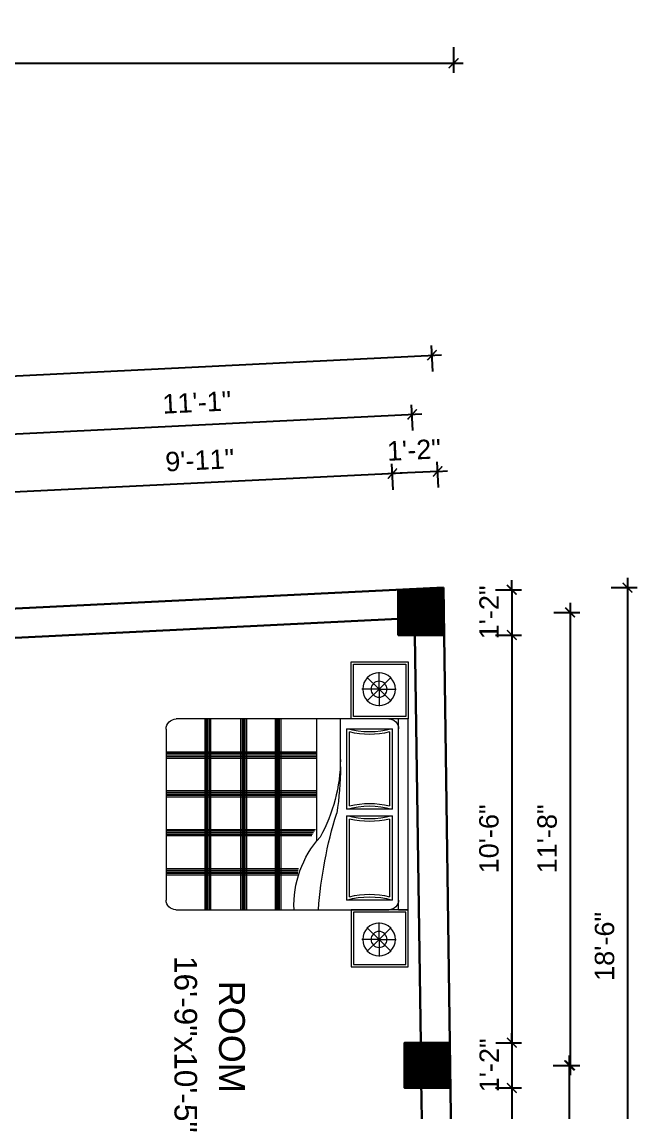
# Model space of a CAD drawing. Header units: inches. Extents: x -4737 to 13205, y 2479 to 13285.
# Drawn here: x -1839.6 to -1649.2, y 10833.3 to 11170.8 of the extents above; entities that cross this region are included whole.
import ezdxf

# ---------------------------------------------------------------- set-up
doc = ezdxf.new("R2010")
doc.units = ezdxf.units.IN
doc.header["$MEASUREMENT"] = 0
for name, color, linetype, lineweight in [('A-FURN', 9, 'Continuous', 5), ('hatch-.09', 8, 'Continuous', 9), ('Label', 7, 'Continuous', 13), ('ns_DIMS', 1, 'Continuous', 0), ('Text', 7, 'Continuous', 13), ('WALL', 12, 'Continuous', 30)]:
    doc.layers.add(name, color=color, linetype=linetype, lineweight=lineweight)
doc.layers.add('furniture', color=253, linetype='Continuous')
doc.styles.add('arial 1000', font='arial.ttf')
doc.styles.add('dim', font='arial.ttf', dxfattribs={"height": 7})
doc.styles.get("Standard").update_dxf_attribs({"font": 'arial.ttf'})
doc.dimstyles.new("1-8'", dxfattribs={"dimtxt": 6, "dimasz": 3, "dimexe": 3, "dimexo": 6, "dimgap": 4, "dimtad": 1, "dimdec": 0, "dimzin": 0, "dimdsep": 46, "dimlunit": 4, "dimtxsty": 'arial 1000', "dimblk": 'ARCHTICK', "dimcen": 8, "dimdle": 3, "dimclrt": 7, "dimazin": 0, "dimtfac": 1, "dimtdec": 0, "dimtix": 1, "dimtmove": 2, "dimatfit": 3, "dimfxl": 5, "dimfxlon": 1, "dimarcsym": 0})

# ---------------------------------------------------------------- blocks, each defined once
blk = doc.blocks.new('A$C3AED30AC')
at = {"layer": 'A-FURN', "color": 147, "linetype": 'ByBlock'}
for p, q in [((0, 1532.2), (0, 1982.2)), ((0, 1982.2), (450, 1982.2)), ((450, 1982.2), (1949.6, 1982.2)), ((450, 1982.2), (450, 1532.2)), ((450, 1906), (450, 1982.2)), ((1949.6, 1982.2), (1949.6, 1532.2)), ((2399.6, 1982.2), (1949.6, 1982.2)), ((2399.6, 1532.2), (2399.6, 1982.2)), ((450, 1906), (1949.6, 1906)), ((450, 155.2), (450, 1829.8)), ((1949.6, 1829.8), (1949.6, 159)), ((450, 1532.2), (0, 1532.2)), ((1949.6, 1532.2), (2399.6, 1532.2)), ((1869.6, 79), (526.2, 79))]:
    blk.add_line(p, q, dxfattribs=at)
at = {"layer": 'A-FURN', "color": 8}
for p, q in [((20, 1552.2), (20, 1962.2)), ((20, 1962.2), (430, 1962.2)), ((430, 1962.2), (430, 1552.2)), ((1969.6, 1962.2), (1969.6, 1552.2)), ((2379.6, 1962.2), (1969.6, 1962.2)), ((2379.6, 1552.2), (2379.6, 1962.2)), ((430, 1552.2), (20, 1552.2)), ((1969.6, 1552.2), (2379.6, 1552.2))]:
    blk.add_line(p, q, dxfattribs=at)
at = {"layer": 'A-FURN', "color": 5, "linetype": 'ByBlock'}
for p, q in [((216, 1752.2), (216, 1886.6)), ((2183.6, 1752.2), (2183.6, 1886.6)), ((216, 1752.2), (121, 1847.2)), ((216, 1752.2), (311.1, 1847.2)), ((526.2, 1855.2), (526.2, 1499.6)), ((1189.3, 1855.2), (526.2, 1855.2)), ((1189.3, 1499.6), (1189.3, 1855.2)), ((1873.4, 1855.2), (1240.1, 1855.2)), ((1240.1, 1855.2), (1240.1, 1499.6)), ((1873.4, 1499.6), (1873.4, 1855.2)), ((2183.6, 1752.2), (2088.5, 1847.2)), ((2183.6, 1752.2), (2278.6, 1847.2)), ((216, 1752.2), (81.7, 1752.2)), ((216, 1752.2), (121, 1657.2)), ((216, 1752.2), (216, 1752.2)), ((216, 1752.2), (216, 1752.2)), ((216, 1752.2), (216, 1752.2)), ((216, 1752.2), (350.4, 1752.2)), ((216, 1752.2), (216, 1617.8)), ((216, 1752.2), (311.1, 1657.2)), ((2183.6, 1752.2), (2049.2, 1752.2)), ((2183.6, 1752.2), (2088.5, 1657.2)), ((2183.6, 1752.2), (2317.9, 1752.2)), ((2183.6, 1752.2), (2183.6, 1752.2)), ((2183.6, 1752.2), (2183.6, 1752.2)), ((2183.6, 1752.2), (2183.6, 1752.2)), ((2183.6, 1752.2), (2278.6, 1657.2)), ((2183.6, 1752.2), (2183.6, 1617.8)), ((526.2, 1499.6), (1189.3, 1499.6)), ((1240.1, 1499.6), (1873.4, 1499.6)), ((1573.7, 1448.8), (1949.6, 1448.8)), ((996, 1263.6), (1949.6, 1263.6))]:
    blk.add_line(p, q, dxfattribs=at)
at = {"layer": 'A-FURN', "color": 9}
for p, q in [((1163.2, 1835.2), (552.3, 1835.2)), ((1847.3, 1835.2), (1266.2, 1835.2)), ((552.3, 1519.6), (1163.2, 1519.6)), ((1266.2, 1519.6), (1847.3, 1519.6))]:
    blk.add_line(p, q, dxfattribs=at)
at = {"layer": 'A-FURN', "color": 8, "linetype": 'Continuous'}
for p, q in [((1029.9, 1223.1), (1029.9, 79)), ((1041.9, 1230), (1041.9, 79)), ((1053.9, 1237.2), (1053.9, 79)), ((1067, 1245.2), (1067, 79)), ((1079, 1252.8), (1079, 79)), ((1335, 1263.6), (1335, 79)), ((1347, 1263.6), (1347, 79)), ((1359, 1263.6), (1359, 79)), ((1372.1, 1263.6), (1372.1, 79)), ((1384.1, 1263.6), (1384.1, 79)), ((1639.9, 1263.6), (1639.9, 79)), ((1651.9, 1263.6), (1651.9, 79)), ((1663.9, 1263.6), (1663.9, 79)), ((1676.9, 1263.6), (1676.9, 79)), ((1688.9, 1263.6), (1688.9, 79)), ((722, 1114.6), (722, 79)), ((734, 1114.6), (734, 79)), ((746, 1114.6), (746, 79)), ((759.1, 1117.1), (759.1, 79)), ((771.1, 1120.2), (771.1, 79)), ((450, 983.2), (1949.6, 983.2)), ((450, 971.2), (1949.6, 971.2)), ((450, 959.2), (1949.6, 959.2)), ((450, 949.8), (1949.6, 949.8)), ((450, 937.8), (1949.6, 937.8)), ((450, 713), (1949.6, 713)), ((450, 701), (1949.6, 701)), ((450, 689), (1949.6, 689)), ((450, 679.6), (1949.6, 679.6)), ((450, 667.6), (1949.6, 667.6)), ((450, 431.1), (1949.6, 431.1)), ((450, 419.1), (1949.6, 419.1)), ((450, 407.1), (1949.6, 407.1)), ((450, 397.7), (1949.6, 397.7)), ((450, 385.7), (1949.6, 385.7))]:
    blk.add_line(p, q, dxfattribs=at)
at = {"layer": 'A-FURN', "color": 5, "linetype": 'ByBlock'}
for centre, radius in [((216, 1752.2), 128.5), ((216, 1752.2), 62.8), ((2183.6, 1752.2), 128.5), ((2183.6, 1752.2), 62.8)]:
    blk.add_circle(centre, radius, dxfattribs=at)
at = {"layer": 'A-FURN', "color": 147, "linetype": 'ByBlock'}
for centre, radius, start, end in [((526.2, 1829.8), 76.2, 90, 180), ((1873.4, 1829.8), 76.2, 0, 90), ((526.2, 155.2), 76.2, 180, 270), ((1869.6, 159), 80, 270, 0)]:
    blk.add_arc(centre, radius, start, end, dxfattribs=at)
at = {"layer": 'A-FURN', "color": 5, "linetype": 'ByBlock'}
for centre, radius, start, end in [((-83.4, 1677.4), 635, 343.7398, 16.2602), ((1798.9, 1677.4), 635, 163.73979, 196.26021), ((630.5, 1677.4), 635, 343.7398, 16.2602), ((2483, 1677.4), 635, 163.73979, 196.26021), ((193.9, 4688.5), 3422.4, 274.28895, 287.24996), ((1638.5, 177.4), 1271.4, 90.35642, 119.03891), ((1572.9, -870.3), 2319.1, 89.98014, 99.03119), ((485.1, 1886.5), 802.9, 267.49694, 311.91323)]:
    blk.add_arc(centre, radius, start, end, dxfattribs=at)
at = {"layer": 'A-FURN', "color": 9}
for centre, start, end in [((-83.4, 1677.4), 346.05939, 13.94061), ((1798.9, 1677.4), 166.05939, 193.94061), ((630.5, 1677.4), 346.05939, 13.94061), ((2483, 1677.4), 166.05939, 193.94061)]:
    blk.add_arc(centre, 655, start, end, dxfattribs=at)
blk = doc.blocks.new('_ArchTick')
at = {"color": 0, "const_width": 0.15}
blk.add_lwpolyline([(-0.5, -0.5), (0.5, 0.5)], dxfattribs=at)
blk = doc.blocks.new('*D969')
at = {"layer": 'Defpoints', "color": 0, "transparency": 16777216}
for p in [(-1709.16, 10994.96), (-1709.16, 10980.96), (-1688.02, 10980.96)]:
    blk.add_point(p, dxfattribs=at)
at = {"layer": 'ns_DIMS', "color": 0, "lineweight": -2, "transparency": 16777216}
for p, q in [((-1688.02, 10994.96), (-1688.02, 10997.96)), ((-1693.02, 10994.96), (-1685.02, 10994.96)), ((-1688.02, 10994.96), (-1688.02, 10980.96)), ((-1693.02, 10980.96), (-1685.02, 10980.96)), ((-1688.02, 10980.96), (-1688.02, 10977.96))]:
    blk.add_line(p, q, dxfattribs=at)
at = {"layer": 'ns_DIMS', "color": 0, "lineweight": -2, "transparency": 16777216, "xscale": 3, "yscale": 3, "zscale": 3}
for p, rotation in [((-1688.02, 10994.96), 270), ((-1688.02, 10980.96), 90)]:
    blk.add_blockref('_ArchTick', p, dxfattribs=dict(at, rotation=rotation))
at = {"layer": 'ns_DIMS', "color": 7, "transparency": 16777216, "insert": (-1695.04, 10987.96), "char_height": 6, "attachment_point": 5, "rotation": 90, "style": 'arial 1000'}
blk.add_mtext('1\'-2"', dxfattribs=at)
blk = doc.blocks.new('*D970')
at = {"layer": 'Defpoints', "color": 0, "transparency": 16777216}
for p in [(-1709.16, 10987.96), (-1707.17, 10847.77), (-1669.99, 10847.77)]:
    blk.add_point(p, dxfattribs=at)
at = {"layer": 'ns_DIMS', "color": 0, "lineweight": -2, "transparency": 16777216}
for p, q in [((-1669.99, 10990.96), (-1669.99, 10844.77)), ((-1674.99, 10987.96), (-1666.99, 10987.96)), ((-1674.99, 10847.77), (-1666.99, 10847.77))]:
    blk.add_line(p, q, dxfattribs=at)
at = {"layer": 'ns_DIMS', "color": 0, "lineweight": -2, "transparency": 16777216, "xscale": 3, "yscale": 3, "zscale": 3}
for p, rotation in [((-1669.99, 10987.96), 90), ((-1669.99, 10847.77), 270)]:
    blk.add_blockref('_ArchTick', p, dxfattribs=dict(at, rotation=rotation))
at = {"layer": 'ns_DIMS', "color": 7, "transparency": 16777216, "insert": (-1677.06, 10917.86), "char_height": 6, "attachment_point": 5, "rotation": 90, "style": 'arial 1000'}
blk.add_mtext('11\'-8"', dxfattribs=at)
blk = doc.blocks.new('*D971')
at = {"layer": 'Defpoints', "color": 0, "transparency": 16777216}
for p in [(-1709.16, 10995.65), (-1706.22, 10773.51), (-1652.22, 10773.51)]:
    blk.add_point(p, dxfattribs=at)
at = {"layer": 'ns_DIMS', "color": 0, "lineweight": -2, "transparency": 16777216}
for p, q in [((-1657.22, 10995.65), (-1649.22, 10995.65)), ((-1652.22, 10998.65), (-1652.22, 10770.51)), ((-1657.22, 10773.51), (-1649.22, 10773.51))]:
    blk.add_line(p, q, dxfattribs=at)
at = {"layer": 'ns_DIMS', "color": 0, "lineweight": -2, "transparency": 16777216, "xscale": 3, "yscale": 3, "zscale": 3}
for p, rotation in [((-1652.22, 10995.65), 90), ((-1652.22, 10773.51), 270)]:
    blk.add_blockref('_ArchTick', p, dxfattribs=dict(at, rotation=rotation))
at = {"layer": 'ns_DIMS', "color": 7, "transparency": 16777216, "insert": (-1659.29, 10884.58), "char_height": 6, "attachment_point": 5, "rotation": 90, "style": 'arial 1000'}
blk.add_mtext('18\'-6"', dxfattribs=at)
blk = doc.blocks.new('*D972')
at = {"layer": 'Defpoints', "color": 0, "transparency": 16777216}
for p in [(-1709.16, 10980.96), (-1707.17, 10854.77), (-1687.99, 10854.77)]:
    blk.add_point(p, dxfattribs=at)
at = {"layer": 'ns_DIMS', "color": 0, "lineweight": -2, "transparency": 16777216}
for p, q in [((-1687.99, 10983.96), (-1687.99, 10851.77)), ((-1692.99, 10980.96), (-1684.99, 10980.96)), ((-1692.99, 10854.77), (-1684.99, 10854.77))]:
    blk.add_line(p, q, dxfattribs=at)
at = {"layer": 'ns_DIMS', "color": 0, "lineweight": -2, "transparency": 16777216, "xscale": 3, "yscale": 3, "zscale": 3}
for p, rotation in [((-1687.99, 10980.96), 90), ((-1687.99, 10854.77), 270)]:
    blk.add_blockref('_ArchTick', p, dxfattribs=dict(at, rotation=rotation))
at = {"layer": 'ns_DIMS', "color": 7, "transparency": 16777216, "insert": (-1695.06, 10917.86), "char_height": 6, "attachment_point": 5, "rotation": 90, "style": 'arial 1000'}
blk.add_mtext('10\'-6"', dxfattribs=at)
blk = doc.blocks.new('*D973')
at = {"layer": 'Defpoints', "color": 0, "transparency": 16777216}
for p in [(-1707.17, 10854.77), (-1707.17, 10840.77), (-1687.99, 10840.77)]:
    blk.add_point(p, dxfattribs=at)
at = {"layer": 'ns_DIMS', "color": 0, "lineweight": -2, "transparency": 16777216}
for p, q in [((-1687.99, 10854.77), (-1687.99, 10857.77)), ((-1692.99, 10854.77), (-1684.99, 10854.77)), ((-1687.99, 10854.77), (-1687.99, 10840.77)), ((-1692.99, 10840.77), (-1684.99, 10840.77)), ((-1687.99, 10840.77), (-1687.99, 10837.77))]:
    blk.add_line(p, q, dxfattribs=at)
at = {"layer": 'ns_DIMS', "color": 0, "lineweight": -2, "transparency": 16777216, "xscale": 3, "yscale": 3, "zscale": 3}
for p, rotation in [((-1687.99, 10854.77), 270), ((-1687.99, 10840.77), 90)]:
    blk.add_blockref('_ArchTick', p, dxfattribs=dict(at, rotation=rotation))
at = {"layer": 'ns_DIMS', "color": 7, "transparency": 16777216, "insert": (-1695, 10847.77), "char_height": 6, "attachment_point": 5, "rotation": 90, "style": 'arial 1000'}
blk.add_mtext('1\'-2"', dxfattribs=at)
blk = doc.blocks.new('*D974')
at = {"layer": 'Defpoints', "color": 0, "transparency": 16777216}
for p in [(-1707.17, 10840.77), (-1706.02, 10787.51), (-1688.02, 10787.51)]:
    blk.add_point(p, dxfattribs=at)
at = {"layer": 'ns_DIMS', "color": 0, "lineweight": -2, "transparency": 16777216}
for p, q in [((-1688.02, 10843.77), (-1688.02, 10784.51)), ((-1693.02, 10840.77), (-1685.02, 10840.77)), ((-1693.02, 10787.51), (-1685.02, 10787.51))]:
    blk.add_line(p, q, dxfattribs=at)
at = {"layer": 'ns_DIMS', "color": 0, "lineweight": -2, "transparency": 16777216, "xscale": 3, "yscale": 3, "zscale": 3}
for p, rotation in [((-1688.02, 10840.77), 90), ((-1688.02, 10787.51), 270)]:
    blk.add_blockref('_ArchTick', p, dxfattribs=dict(at, rotation=rotation))
at = {"layer": 'ns_DIMS', "color": 7, "transparency": 16777216, "insert": (-1695.08, 10814.14), "char_height": 6, "attachment_point": 5, "rotation": 90, "style": 'arial 1000'}
blk.add_mtext('4\'-5"', dxfattribs=at)
blk = doc.blocks.new('*D976')
at = {"layer": 'Defpoints', "color": 0, "transparency": 16777216}
for p in [(-1707.17, 10847.77), (-1706.22, 10780.51), (-1670.22, 10780.51)]:
    blk.add_point(p, dxfattribs=at)
at = {"layer": 'ns_DIMS', "color": 0, "lineweight": -2, "transparency": 16777216}
for p, q in [((-1670.22, 10850.77), (-1670.22, 10777.51)), ((-1675.22, 10847.77), (-1667.22, 10847.77)), ((-1675.22, 10780.51), (-1667.22, 10780.51))]:
    blk.add_line(p, q, dxfattribs=at)
at = {"layer": 'ns_DIMS', "color": 0, "lineweight": -2, "transparency": 16777216, "xscale": 3, "yscale": 3, "zscale": 3}
for p, rotation in [((-1670.22, 10847.77), 90), ((-1670.22, 10780.51), 270)]:
    blk.add_blockref('_ArchTick', p, dxfattribs=dict(at, rotation=rotation))
at = {"layer": 'ns_DIMS', "color": 7, "transparency": 16777216, "insert": (-1677.27, 10814.14), "char_height": 6, "attachment_point": 5, "rotation": 90, "style": 'arial 1000'}
blk.add_mtext('5\'-7"', dxfattribs=at)
blk = doc.blocks.new('*D907')
at = {"layer": 'Defpoints', "color": 0, "transparency": 16777216}
for p in [(-1706.02, 11390.37), (-2114.67, 11281.77), (-1706.02, 11157.93)]:
    blk.add_point(p, dxfattribs=at)
at = {"layer": 'ns_DIMS', "color": 0, "lineweight": -2, "transparency": 16777216}
for p, q in [((-2114.67, 11162.93), (-2114.67, 11154.93)), ((-1706.02, 11162.93), (-1706.02, 11154.93)), ((-2117.67, 11157.93), (-1703.02, 11157.93))]:
    blk.add_line(p, q, dxfattribs=at)
at = {"layer": 'ns_DIMS', "color": 0, "lineweight": -2, "transparency": 16777216, "xscale": 3, "yscale": 3, "zscale": 3, "rotation": 180}
blk.add_blockref('_ArchTick', (-2114.67, 11157.93), dxfattribs=at)
at = {"layer": 'ns_DIMS', "color": 0, "lineweight": -2, "transparency": 16777216, "xscale": 3, "yscale": 3, "zscale": 3}
blk.add_blockref('_ArchTick', (-1706.02, 11157.93), dxfattribs=at)
at = {"layer": 'ns_DIMS', "color": 7, "transparency": 16777216, "insert": (-1910.35, 11165), "char_height": 6, "attachment_point": 5, "style": 'arial 1000'}
blk.add_mtext('34\'-1"', dxfattribs=at)
blk = doc.blocks.new('*D1021')
at = {"layer": 'Defpoints', "color": 0, "transparency": 16777216}
for p in [(-1724.94, 11030.92), (-1709.16, 10995.65), (-1723.16, 10994.96)]:
    blk.add_point(p, dxfattribs=at)
at = {"layer": 'ns_DIMS', "color": 0, "lineweight": -2, "transparency": 16777216}
for p, q in [((-1724.69, 11025.92), (-1725.08, 11033.91)), ((-1710.69, 11026.61), (-1711.08, 11034.6)), ((-1724.94, 11030.92), (-1727.93, 11030.77)), ((-1710.94, 11031.61), (-1724.94, 11030.92)), ((-1710.94, 11031.61), (-1707.94, 11031.75))]:
    blk.add_line(p, q, dxfattribs=at)
at = {"layer": 'ns_DIMS', "color": 0, "lineweight": -2, "transparency": 16777216, "xscale": 3, "yscale": 3, "zscale": 3}
for p, rotation in [((-1724.94, 11030.92), 2.820296018638028), ((-1710.94, 11031.61), 182.820296018638)]:
    blk.add_blockref('_ArchTick', p, dxfattribs=dict(at, rotation=rotation))
at = {"layer": 'ns_DIMS', "color": 7, "transparency": 16777216, "insert": (-1718.28, 11038.27), "char_height": 6, "attachment_point": 5, "rotation": 2.8203, "style": 'arial 1000'}
blk.add_mtext('1\'-2"', dxfattribs=at)
blk = doc.blocks.new('*D1022')
at = {"layer": 'Defpoints', "color": 0, "transparency": 16777216}
for p in [(-1843.48, 11025.08), (-1723.16, 10994.96), (-1841.67, 10988.43)]:
    blk.add_point(p, dxfattribs=at)
at = {"layer": 'ns_DIMS', "color": 0, "lineweight": -2, "transparency": 16777216}
for p, q in [((-1724.69, 11025.92), (-1725.08, 11033.91)), ((-1721.94, 11031.06), (-1846.47, 11024.93)), ((-1843.23, 11020.08), (-1843.63, 11028.07))]:
    blk.add_line(p, q, dxfattribs=at)
at = {"layer": 'ns_DIMS', "color": 0, "lineweight": -2, "transparency": 16777216, "xscale": 3, "yscale": 3, "zscale": 3}
for p, rotation in [((-1724.94, 11030.92), 2.820296018646644), ((-1843.48, 11025.08), 182.8202960186467)]:
    blk.add_blockref('_ArchTick', p, dxfattribs=dict(at, rotation=rotation))
at = {"layer": 'ns_DIMS', "color": 7, "transparency": 16777216, "insert": (-1784.55, 11035.05), "char_height": 6, "attachment_point": 5, "rotation": 2.8203, "style": 'arial 1000'}
blk.add_mtext('9\'-11"', dxfattribs=at)
blk = doc.blocks.new('*D1030')
at = {"layer": 'Defpoints', "color": 0, "transparency": 16777216}
for p in [(-1712.71, 11067.56), (-1709.16, 10995.65), (-2114.67, 10975.67)]:
    blk.add_point(p, dxfattribs=at)
at = {"layer": 'ns_DIMS', "color": 0, "lineweight": -2, "transparency": 16777216}
for p, q in [((-1712.46, 11062.57), (-1712.86, 11070.56)), ((-2121.21, 11047.44), (-1709.71, 11067.71)), ((-2117.97, 11042.59), (-2118.36, 11050.58))]:
    blk.add_line(p, q, dxfattribs=at)
at = {"layer": 'ns_DIMS', "color": 0, "lineweight": -2, "transparency": 16777216, "xscale": 3, "yscale": 3, "zscale": 3}
for p, rotation in [((-1712.71, 11067.56), 2.820296018637913), ((-2118.22, 11047.59), 182.8202960186379)]:
    blk.add_blockref('_ArchTick', p, dxfattribs=dict(at, rotation=rotation))
at = {"layer": 'ns_DIMS', "color": 7, "transparency": 16777216, "insert": (-1915.81, 11064.63), "char_height": 6, "attachment_point": 5, "rotation": 2.8203, "style": 'arial 1000'}
blk.add_mtext('33\'-10"', dxfattribs=at)
blk = doc.blocks.new('*D1032')
at = {"layer": 'Defpoints', "color": 0, "transparency": 16777216}
for p in [(-1718.84, 11049.24), (-1716.16, 10994.96), (-1848.67, 10988.43)]:
    blk.add_point(p, dxfattribs=at)
at = {"layer": 'ns_DIMS', "color": 0, "lineweight": -2, "transparency": 16777216}
for p, q in [((-1854.34, 11042.56), (-1715.84, 11049.39)), ((-1718.59, 11044.25), (-1718.99, 11052.24)), ((-1851.1, 11037.72), (-1851.49, 11045.71))]:
    blk.add_line(p, q, dxfattribs=at)
at = {"layer": 'ns_DIMS', "color": 0, "lineweight": -2, "transparency": 16777216, "xscale": 3, "yscale": 3, "zscale": 3}
for p, rotation in [((-1718.84, 11049.24), 2.820296018646628), ((-1851.35, 11042.71), 182.8202960186467)]:
    blk.add_blockref('_ArchTick', p, dxfattribs=dict(at, rotation=rotation))
at = {"layer": 'ns_DIMS', "color": 7, "transparency": 16777216, "insert": (-1785.44, 11052.98), "char_height": 6, "attachment_point": 5, "rotation": 2.8203, "style": 'arial 1000'}
blk.add_mtext('11\'-1"', dxfattribs=at)

msp = doc.modelspace()

# ---------------------------------------------------------------- hatches: boundary and pattern name
at = {"layer": 'hatch-.09'}
h = msp.add_hatch(dxfattribs=at)
h.set_pattern_fill('ANSI31', color=256, angle=-90)
h.set_pattern_definition([(315, (-1999.30369, 26427.34988), (0.0883883476, 0.0883883476), [])])
h.paths.add_polyline_path([(-1709.16, 10980.96), (-1709.16, 10994.96), (-1723.16, 10994.96), (-1723.16, 10980.96)])
h = msp.add_hatch(dxfattribs=at)
h.set_pattern_fill('ANSI31', color=256, angle=-90)
h.set_pattern_definition([(315, (-1997.31225, 26287.15567), (0.0883883476, 0.0883883476), [])])
h.paths.add_polyline_path([(-1707.17, 10840.77), (-1707.17, 10854.77), (-1721.17, 10854.77), (-1721.17, 10840.77)])

# ---------------------------------------------------------------- linework, layer by layer
at = {"layer": 'WALL'}
for p, q in [((-2114.67, 10975.67), (-1709.16, 10995.65)), ((-1709.16, 10995.65), (-1706.02, 10773.51)), ((-1706.02, 10773.51), (-1709.16, 10995.65)), ((-1841.67, 10980.11), (-1723.16, 10985.95)), ((-1716.17, 10854.77), (-1717.96, 10980.96)), ((-1715.22, 10787.51), (-1716.01, 10843.02))]:
    msp.add_line(p, q, dxfattribs=at)
for points in [[(-1709.16, 10994.96), (-1709.16, 10980.96), (-1723.16, 10980.96), (-1723.16, 10994.96)], [(-1707.17, 10854.77), (-1707.17, 10840.77), (-1721.17, 10840.77), (-1721.17, 10854.77)]]:
    msp.add_lwpolyline(points, close=True, dxfattribs=at)

# ---------------------------------------------------------------- block references
at = {"layer": 'furniture', "xscale": -0.03937007859349251, "yscale": 0.03937007859349251, "zscale": 0.03937007859349251, "rotation": 270}
msp.add_blockref('A$C3AED30AC', (-1798.07, 10878.22), dxfattribs=at)

# ---------------------------------------------------------------- texts
at = {"layer": 'Label', "color": 5, "linetype": 'ByBlock', "insert": (-1770.57, 10856.62), "char_height": 8, "width": 88.4068, "attachment_point": 2, "rotation": 270, "style": 'dim'}
msp.add_mtext('ROOM', dxfattribs=at)
at = {"layer": 'Text', "insert": (-1785.37, 10854.28), "char_height": 7, "width": 440.957, "attachment_point": 2, "rotation": 270}
msp.add_mtext('16\'-9"x10\'-5"', dxfattribs=at)

# ---------------------------------------------------------------- dimensions: what is measured, and where the dimension line sits
at = {"layer": 'ns_DIMS'}
dim = msp.add_linear_dim(base=(-1706.02, 11157.93), p1=(-2114.67, 11281.77), p2=(-1706.02, 11390.37), dimstyle="1-8'", dxfattribs=at)
dim.commit()
dim.dimension.update_dxf_attribs({"geometry": '*D907', "text_midpoint": (-1910.35, 11165)})
for p1, p2, distance, picture, middle in [((-2114.67, 10975.67), (-1709.16, 10995.65), 72, '*D1030', (-1915.81, 11064.63)), ((-1709.16, 10995.65), (-1723.16, 10994.96), -36, '*D1021', (-1718.28, 11038.27))]:
    dim = msp.add_aligned_dim(p1=p1, p2=p2, distance=distance, dimstyle="1-8'", dxfattribs=at)
    dim.commit()
    dim.dimension.update_dxf_attribs({"geometry": picture, "text_midpoint": middle})
for base, p1, p2, angle, picture, middle in [((-1718.84, 11049.24), (-1848.67, 10988.43), (-1716.16, 10994.96), 182.8203, '*D1032', (-1785.44, 11052.98)), ((-1843.48, 11025.08), (-1723.16, 10994.96), (-1841.67, 10988.43), 2.8203, '*D1022', (-1784.55, 11035.05)), ((-1652.22, 10773.51), (-1709.16, 10995.65), (-1706.22, 10773.51), 270, '*D971', (-1659.29, 10884.58)), ((-1688.02, 10980.96), (-1709.16, 10994.96), (-1709.16, 10980.96), 270, '*D969', (-1695.04, 10987.96)), ((-1669.99, 10847.77), (-1709.16, 10987.96), (-1707.17, 10847.77), 270, '*D970', (-1677.06, 10917.86)), ((-1687.99, 10854.77), (-1709.16, 10980.96), (-1707.17, 10854.77), 270, '*D972', (-1695.06, 10917.86)), ((-1687.99, 10840.77), (-1707.17, 10854.77), (-1707.17, 10840.77), 270, '*D973', (-1695, 10847.77)), ((-1670.22, 10780.51), (-1707.17, 10847.77), (-1706.22, 10780.51), 270, '*D976', (-1677.27, 10814.14)), ((-1688.02, 10787.51), (-1707.17, 10840.77), (-1706.02, 10787.51), 270, '*D974', (-1695.08, 10814.14))]:
    dim = msp.add_linear_dim(base=base, p1=p1, p2=p2, angle=angle, dimstyle="1-8'", dxfattribs=at)
    dim.commit()
    dim.dimension.update_dxf_attribs({"geometry": picture, "text_midpoint": middle})

doc.saveas('drawing.dxf')
